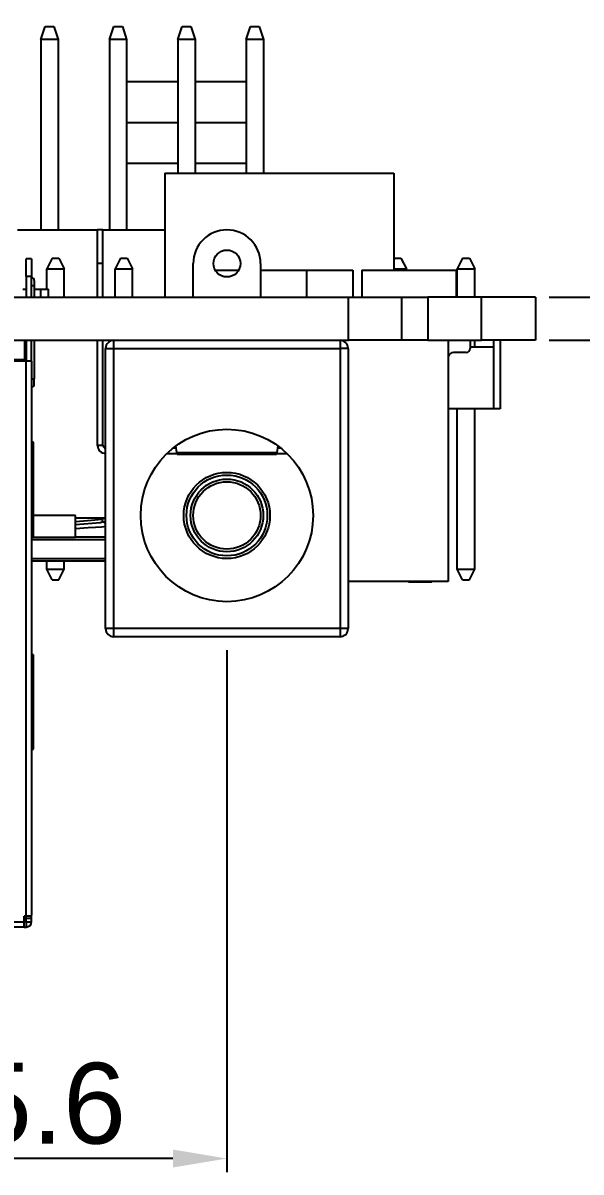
# Model space of a CAD drawing. Header units: millimetres. Extents: x 239 to 841, y 198 to 536.
# Drawn here: x 416.83 to 437.54, y 247.58 to 290.23 of the extents above; entities that cross this region are included whole.
import ezdxf

# ---------------------------------------------------------------- set-up
doc = ezdxf.new("R2010")
doc.units = ezdxf.units.MM
doc.styles.get("Standard").update_dxf_attribs({"font": 'arial.ttf'})
doc.dimstyles.get("Standard").update_dxf_attribs({"dimtxt": 3, "dimasz": 2, "dimexe": 0.5, "dimexo": 0.5, "dimgap": 0.5, "dimtad": 1, "dimdec": 1, "dimzin": 0, "dimdsep": 46, "dimtxsty": 'Standard', "dimcen": 0.09, "dimclrd": 253, "dimclre": 253, "dimclrt": 6, "dimadec": 0, "dimazin": 0, "dimtfac": 1, "dimtdec": 1, "dimtofl": 0, "dimtmove": 0, "dimatfit": 3, "dimfxl": 1, "dimtolj": 1, "dimtzin": 0, "dimarcsym": 0})

# ---------------------------------------------------------------- blocks, each defined once
blk = doc.blocks.new('*D7')
at = {"color": 253, "lineweight": -2}
for p, q in [((449.866, 282.048), (449.866, 290.225)), ((436.356, 280.048), (450.366, 280.048)), ((436.356, 278.448), (450.366, 278.448)), ((449.866, 276.448), (449.866, 274.448))]:
    blk.add_line(p, q, dxfattribs=at)
at = {"color": 253}
for points in [[(449.532, 282.048), (450.199, 282.048), (449.866, 280.048)], [(449.532, 276.448), (450.199, 276.448), (449.866, 278.448)]]:
    blk.add_solid(points, dxfattribs=at)
at = {"layer": 'Defpoints', "color": 0}
for p in [(435.856, 280.048), (449.866, 280.048), (435.856, 278.448)]:
    blk.add_point(p, dxfattribs=at)
at = {"color": 6, "insert": (447.834, 287.137), "char_height": 3, "attachment_point": 5, "rotation": 90}
blk.add_mtext('\\A1;1.6', dxfattribs=at)
blk = doc.blocks.new('*D15')
at = {"color": 253, "lineweight": -2}
for p, q in [((424.399, 266.948), (424.399, 247.581)), ((408.751, 256.172), (408.751, 247.581)), ((422.399, 248.081), (410.751, 248.081))]:
    blk.add_line(p, q, dxfattribs=at)
at = {"color": 253}
for points in [[(410.751, 248.414), (410.751, 247.748), (408.751, 248.081)], [(422.399, 248.414), (422.399, 247.748), (424.399, 248.081)]]:
    blk.add_solid(points, dxfattribs=at)
at = {"layer": 'Defpoints', "color": 0}
for p in [(424.399, 267.448), (408.751, 256.672), (408.751, 248.081)]:
    blk.add_point(p, dxfattribs=at)
at = {"color": 6, "insert": (416.575, 250.113), "char_height": 3, "attachment_point": 5}
blk.add_mtext('\\A1;15.6', dxfattribs=at)

msp = doc.modelspace()

# ---------------------------------------------------------------- linework, layer by layer
for p, q in [((417.499, 289.608), (417.659, 290.098)), ((417.659, 290.098), (417.979, 290.098)), ((417.979, 290.098), (418.139, 289.608)), ((420.039, 289.608), (420.199, 290.098)), ((420.199, 290.098), (420.519, 290.098)), ((420.519, 290.098), (420.679, 289.608)), ((422.579, 289.608), (422.739, 290.098)), ((422.739, 290.098), (423.059, 290.098)), ((423.059, 290.098), (423.219, 289.608)), ((425.119, 289.608), (425.279, 290.098)), ((425.279, 290.098), (425.599, 290.098)), ((425.599, 290.098), (425.759, 289.608)), ((417.499, 289.608), (417.499, 282.548)), ((418.139, 289.608), (417.499, 289.608)), ((418.139, 289.608), (418.139, 282.548)), ((420.039, 289.608), (420.039, 282.548)), ((420.679, 289.608), (420.039, 289.608)), ((420.679, 289.608), (420.679, 282.548)), ((422.579, 289.608), (422.579, 284.648)), ((423.219, 289.608), (422.579, 289.608)), ((423.219, 289.608), (423.219, 284.648)), ((425.119, 289.608), (425.119, 284.648)), ((425.759, 289.608), (425.119, 289.608)), ((425.759, 289.608), (425.759, 284.648)), ((420.68, 288.048), (422.58, 288.048)), ((423.219, 288.048), (425.119, 288.048)), ((420.68, 286.538), (422.58, 286.538)), ((423.219, 286.538), (425.119, 286.538)), ((420.68, 285.028), (422.58, 285.028)), ((423.219, 285.028), (425.119, 285.028)), ((422.09, 284.648), (430.59, 284.648)), ((422.09, 284.648), (422.09, 280.048)), ((430.59, 284.648), (430.59, 281.048)), ((416.631, 282.548), (419.599, 282.548)), ((419.799, 282.548), (419.599, 282.548)), ((419.599, 281.298), (419.599, 282.548)), ((419.799, 282.548), (422.09, 282.548)), ((419.799, 281.298), (419.799, 282.548)), ((417.151, 281.472), (416.951, 281.472)), ((416.951, 280.822), (416.951, 281.472)), ((417.151, 281.472), (417.151, 280.822)), ((417.911, 281.496), (417.711, 281.096)), ((417.911, 281.496), (418.161, 281.496)), ((418.161, 281.496), (418.361, 281.096)), ((420.451, 281.496), (420.251, 281.096)), ((420.451, 281.496), (420.701, 281.496)), ((420.701, 281.496), (420.901, 281.096)), ((430.611, 281.496), (430.59, 281.454)), ((430.611, 281.496), (430.861, 281.496)), ((430.861, 281.496), (431.061, 281.096)), ((433.151, 281.496), (432.951, 281.096)), ((433.151, 281.496), (433.401, 281.496)), ((433.401, 281.496), (433.601, 281.096)), ((417.711, 280.348), (417.711, 281.096)), ((417.711, 281.096), (418.361, 281.096)), ((418.361, 280.048), (418.361, 281.096)), ((419.599, 280.048), (419.599, 281.298)), ((419.799, 281.298), (419.599, 281.298)), ((419.799, 280.048), (419.799, 281.298)), ((420.251, 280.048), (420.251, 281.096)), ((420.251, 281.096), (420.901, 281.096)), ((420.901, 280.048), (420.901, 281.096)), ((423.149, 280.048), (423.149, 281.298)), ((423.966, 281.048), (424.832, 281.048)), ((425.649, 281.298), (425.649, 280.048)), ((425.649, 281.048), (427.35, 281.048)), ((427.35, 281.048), (429.075, 281.048)), ((427.35, 281.048), (427.35, 280.048)), ((429.075, 281.048), (429.075, 280.048)), ((429.405, 281.048), (432.905, 281.048)), ((429.405, 281.048), (429.405, 280.048)), ((430.59, 281.096), (431.061, 281.096)), ((431.061, 281.048), (431.061, 281.096)), ((432.905, 281.048), (432.905, 280.048)), ((432.951, 280.048), (432.951, 281.096)), ((432.951, 281.096), (433.601, 281.096)), ((433.601, 280.048), (433.601, 281.096)), ((416.951, 280.822), (416.951, 280.048)), ((417.151, 280.822), (416.951, 280.822)), ((417.151, 280.048), (417.151, 280.822)), ((417.251, 280.672), (417.251, 280.472)), ((416.831, 280.348), (416.951, 280.348)), ((417.251, 280.472), (417.151, 280.472)), ((417.251, 280.472), (417.251, 280.048)), ((417.251, 280.348), (417.481, 280.348)), ((417.481, 280.348), (417.481, 280.048)), ((417.481, 280.348), (417.781, 280.348)), ((417.781, 280.048), (417.781, 280.348)), ((333.795, 280.048), (428.916, 280.048)), ((428.916, 280.048), (430.876, 280.048)), ((428.916, 278.448), (428.916, 280.048)), ((430.876, 280.048), (431.856, 280.048)), ((430.876, 280.048), (430.876, 278.448)), ((433.856, 280.048), (431.856, 280.048)), ((431.856, 280.048), (431.856, 278.448)), ((435.856, 280.048), (433.856, 280.048)), ((433.856, 278.448), (433.856, 280.048)), ((435.856, 280.048), (435.856, 278.448)), ((333.795, 278.448), (420.198, 278.448)), ((416.901, 277.722), (416.901, 278.448)), ((416.951, 278.448), (416.951, 277.672)), ((417.151, 277.672), (417.151, 278.448)), ((417.251, 278.448), (417.251, 277.022)), ((419.599, 274.548), (419.599, 278.448)), ((419.799, 274.548), (419.799, 278.448)), ((419.899, 267.748), (419.899, 278.148)), ((419.899, 278.148), (420.199, 278.148)), ((420.199, 278.448), (428.599, 278.448)), ((420.199, 278.148), (420.199, 278.448)), ((420.199, 267.748), (420.199, 278.148)), ((420.199, 278.148), (428.599, 278.148)), ((428.598, 278.448), (428.916, 278.448)), ((428.599, 278.448), (428.599, 278.148)), ((428.899, 278.148), (428.599, 278.148)), ((428.599, 278.148), (428.599, 267.748)), ((428.899, 278.148), (428.899, 267.748)), ((430.876, 278.448), (428.916, 278.448)), ((431.856, 278.448), (430.876, 278.448)), ((431.856, 278.448), (433.856, 278.448)), ((432.61, 278.448), (432.61, 269.498)), ((433.43, 278.448), (433.43, 278.148)), ((434.292, 278.194), (433.43, 278.194)), ((433.601, 278.194), (433.601, 278.448)), ((435.856, 278.448), (433.856, 278.448)), ((434.292, 278.448), (434.292, 278.194)), ((434.292, 278.194), (434.292, 275.908)), ((434.546, 278.448), (434.546, 275.908)), ((416.951, 277.672), (416.116, 277.672)), ((416.901, 277.672), (416.901, 277.722)), ((417.151, 277.672), (416.951, 277.672)), ((416.951, 257.072), (416.951, 277.672)), ((417.151, 277.672), (417.151, 257.115)), ((433.28, 277.998), (432.81, 277.998)), ((417.151, 277.022), (417.251, 277.022)), ((417.251, 276.822), (417.251, 277.022)), ((434.292, 275.908), (432.61, 275.908)), ((432.951, 269.958), (432.951, 275.908)), ((433.601, 269.958), (433.601, 275.908)), ((434.546, 275.908), (434.292, 275.908)), ((417.217, 274.672), (417.151, 274.672)), ((417.217, 271.172), (417.217, 274.672)), ((419.799, 274.548), (419.599, 274.548)), ((422.174, 274.248), (422.549, 274.248)), ((422.519, 274.448), (422.402, 274.448)), ((422.542, 274.282), (422.508, 274.529)), ((422.542, 274.282), (426.256, 274.282)), ((422.552, 274.228), (426.246, 274.228)), ((426.247, 274.248), (426.624, 274.248)), ((426.291, 274.529), (426.256, 274.282)), ((426.397, 274.448), (426.28, 274.448)), ((418.775, 271.948), (417.217, 271.948)), ((418.775, 271.148), (418.775, 271.948)), ((419.899, 271.848), (418.775, 271.848)), ((419.782, 271.721), (419.782, 271.821)), ((417.151, 271.172), (417.217, 271.172)), ((417.151, 271.148), (418.775, 271.148)), ((419.899, 271.048), (417.151, 271.048)), ((419.899, 271.148), (418.775, 271.148)), ((417.151, 270.348), (419.899, 270.348)), ((419.899, 270.248), (417.151, 270.248)), ((417.711, 269.958), (417.711, 270.248)), ((417.911, 269.558), (417.711, 269.958)), ((417.711, 269.958), (418.361, 269.958)), ((418.161, 269.558), (418.361, 269.958)), ((418.361, 269.958), (418.361, 270.248)), ((433.151, 269.558), (432.951, 269.958)), ((432.951, 269.958), (433.601, 269.958)), ((433.401, 269.558), (433.601, 269.958)), ((417.911, 269.558), (418.161, 269.558)), ((433.151, 269.558), (433.401, 269.558)), ((432.61, 269.498), (428.899, 269.498)), ((431.144, 269.498), (431.144, 269.468)), ((432.01, 269.468), (431.144, 269.468)), ((432.01, 269.498), (432.01, 269.468)), ((420.199, 267.748), (419.899, 267.748)), ((428.599, 267.748), (420.199, 267.748)), ((420.199, 267.448), (420.199, 267.748)), ((428.599, 267.448), (420.199, 267.448)), ((428.899, 267.748), (428.599, 267.748)), ((428.599, 267.748), (428.599, 267.448)), ((417.217, 266.772), (417.151, 266.772)), ((417.217, 263.272), (417.217, 266.772)), ((417.151, 263.272), (417.217, 263.272)), ((415.791, 256.872), (416.876, 256.872)), ((416.876, 256.872), (416.876, 257.072)), ((416.951, 257.072), (416.876, 257.072)), ((416.901, 256.922), (416.876, 256.922)), ((416.951, 256.872), (416.876, 256.872)), ((416.876, 256.672), (416.876, 256.872)), ((416.901, 256.922), (416.901, 257.072)), ((416.951, 256.989), (416.951, 257.072)), ((417.151, 256.989), (416.951, 256.989)), ((416.951, 256.872), (416.951, 256.989)), ((416.951, 256.872), (416.951, 256.672)), ((416.951, 256.872), (417.151, 256.872)), ((417.151, 256.989), (417.151, 257.115)), ((417.151, 256.872), (417.151, 256.989)), ((416.876, 256.672), (415.791, 256.672)), ((416.876, 256.672), (416.951, 256.672))]:
    msp.add_line(p, q)
for points in [[(416.901, 277.722), (416.301, 277.722)], [(422.552, 274.228), (422.551, 274.229), (422.55, 274.232), (422.542, 274.282)], [(426.256, 274.282), (426.249, 274.232), (426.247, 274.229), (426.246, 274.228)], [(419.774, 271.816), (419.709, 271.798), (419.617, 271.784), (419.373, 271.758), (418.776, 271.712)], [(418.776, 271.609), (419.705, 271.692), (419.762, 271.707), (419.777, 271.714), (419.782, 271.721)], [(419.771, 271.814), (419.803, 271.833), (419.829, 271.848)], [(419.899, 271.657), (419.833, 271.695), (419.782, 271.725)], [(418.776, 271.468), (419.251, 271.495), (419.525, 271.514), (419.751, 271.532), (419.915, 271.549)], [(417.151, 257.072), (417.151, 257.072), (417.15, 257.072), (417.136, 257.072), (416.951, 257.072)], [(417.151, 257.072), (417.151, 257.096), (417.151, 257.115)]]:
    msp.add_lwpolyline(points)
for centre, radius in [((424.399, 281.298), 0.5), ((424.399, 271.948), 3.2), ((424.399, 271.948), 1.6), ((424.399, 271.948), 1.5), ((424.399, 271.948), 1.35), ((424.399, 271.948), 1.25)]:
    msp.add_circle(centre, radius)
for centre, radius, start, end in [((424.399, 281.298), 1.25, 0, 180), ((417.151, 280.672), 0.1, 0, 90), ((420.199, 278.148), 0.3, 90, 180), ((428.599, 278.148), 0.3, 0, 90), ((433.28, 278.148), 0.15, 270, 0), ((432.81, 277.798), 0.2, 90, 180), ((417.151, 276.822), 0.1, 270, 0), ((419.899, 274.548), 0.3, 180, 270), ((419.899, 274.548), 0.1, 180, 270), ((420.199, 267.748), 0.3, 180, 270), ((428.599, 267.748), 0.3, 270, 360), ((416.951, 256.872), 0.2, 270, 0)]:
    msp.add_arc(centre, radius, start, end)

# ---------------------------------------------------------------- dimensions: what is measured, and where the dimension line sits
dim = msp.add_linear_dim(base=(449.866, 280.048), p1=(435.856, 278.448), p2=(435.856, 280.048), angle=90, dimstyle='Standard')
dim.commit()
dim.dimension.update_dxf_attribs({"geometry": '*D7', "text_midpoint": (447.834, 287.137)})
dim = msp.add_linear_dim(base=(408.751, 248.081), p1=(424.399, 267.448), p2=(408.751, 256.672), dimstyle='Standard')
dim.commit()
dim.dimension.update_dxf_attribs({"geometry": '*D15', "text_midpoint": (416.575, 250.113)})

doc.saveas('drawing.dxf')
